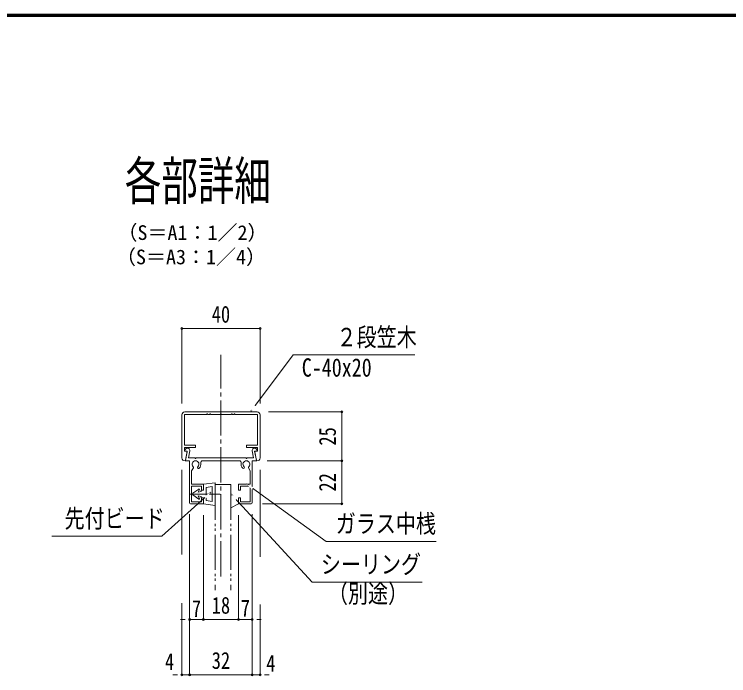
# Model space of a CAD drawing. Units: millimetres at full size; details may follow other scales. Extents: x -3475 to 3471, y -1129 to 1133.
# Drawn here: x -1591 to -861, y 457 to 1133 of the extents above; entities that cross this region are included whole.
import ezdxf
from ezdxf.enums import TextEntityAlignment as Align

# ---------------------------------------------------------------- set-up
doc = ezdxf.new("R2010")
doc.units = ezdxf.units.MM
doc.header["$LTSCALE"] = 4
doc.header["$PDMODE"] = 32
doc.header["$PDSIZE"] = 2
doc.linetypes.add('CHAIN2', pattern=[12, 9, -1, 1, -1])
doc.linetypes.add('DOUBLE_CHAIN2', pattern=[12.8, 9, -1, 0.6, -0.6, 0.6, -1])
for name, color, linetype, lineweight in [('0-0_0', 7, 'Continuous', 9), ('0-1_1手摺寸法', 3, 'Continuous', 9), ('0-3_2A', 1, 'DOUBLE_CHAIN2', 9), ('0-7_3中心線', 2, 'CHAIN2', 9), ('0-8_41ｱﾙﾐ', 6, 'Continuous', 9), ('1-3_WAKU', 7, 'Continuous', 9)]:
    doc.layers.add(name, color=color, linetype=linetype, lineweight=lineweight)
doc.styles.add('ＭＳ ゴシック', font='')
doc.styles.get('ＭＳ ゴシック').set_extended_font_data('MS Gothic')

msp = doc.modelspace()

# ---------------------------------------------------------------- linework, layer by layer
at = {"layer": '0-0_0'}
for points in [[(-1349.718, 726.756), (-1305.82, 785.118), (-1181.639, 785.118)], [(-1353.764, 653.111), (-1272.166, 594.308), (-1159.867, 594.308)], [(-1390.201, 644.501), (-1440.324, 599.676), (-1552.623, 599.676)], [(-1369.67, 642.88), (-1286.374, 552.801), (-1174.075, 552.801)]]:
    msp.add_lwpolyline(points, dxfattribs=at)
at = {"layer": '0-1_1手摺寸法'}
for p, q in [((-1419.764, 735.256), (-1419.764, 811.955)), ((-1419.764, 811.955), (-1339.764, 811.955)), ((-1344.364, 811.955), (-1415.164, 811.955)), ((-1339.764, 735.256), (-1339.764, 811.955)), ((-1331.264, 726.756), (-1256.313, 726.756)), ((-1256.313, 676.756), (-1256.313, 726.756)), ((-1256.313, 722.156), (-1256.313, 681.356)), ((-1332.37, 676.756), (-1256.313, 676.756)), ((-1332.37, 676.756), (-1256.313, 676.756)), ((-1256.313, 632.756), (-1256.313, 676.756)), ((-1256.313, 672.156), (-1256.313, 637.356)), ((-1419.764, 667.605), (-1419.764, 580.938)), ((-1339.764, 667.605), (-1339.764, 578.662)), ((-1385.764, 654.356), (-1397.764, 652.756)), ((-1397.764, 652.756), (-1397.764, 646.756)), ((-1388.764, 650.324), (-1394.764, 649.524)), ((-1388.764, 650.324), (-1388.764, 635.188)), ((-1385.764, 654.356), (-1385.764, 631.156)), ((-1380.663, 642.756), (-1411.566, 642.756)), ((-1402.243, 647.897), (-1408.36, 643.559)), ((-1401.789, 647.536), (-1403.164, 644.756)), ((-1400.164, 645.256), (-1403.164, 644.756)), ((-1400.164, 646.756), (-1400.164, 645.256)), ((-1397.764, 646.756), (-1400.164, 646.756)), ((-1394.764, 649.524), (-1394.764, 635.988)), ((-1408.36, 641.954), (-1402.243, 637.616)), ((-1400.164, 640.256), (-1403.164, 640.756)), ((-1403.164, 640.756), (-1401.789, 637.976)), ((-1400.164, 640.256), (-1400.164, 638.756)), ((-1397.764, 638.756), (-1400.164, 638.756)), ((-1397.764, 638.756), (-1397.764, 632.756)), ((-1388.764, 635.188), (-1394.764, 635.988)), ((-1385.764, 631.156), (-1397.764, 632.756)), ((-1361.764, 632.756), (-1369.764, 628.807)), ((-1337.264, 632.756), (-1256.313, 632.756)), ((-1411.764, 622.256), (-1411.764, 457.995)), ((-1411.764, 622.256), (-1411.764, 457.995)), ((-1411.764, 622.256), (-1411.764, 514.398)), ((-1397.764, 621.256), (-1397.764, 514.398)), ((-1397.764, 621.256), (-1397.764, 514.398)), ((-1361.764, 621.256), (-1361.764, 514.398)), ((-1361.764, 621.256), (-1361.764, 514.398)), ((-1347.764, 622.256), (-1347.764, 514.398)), ((-1347.764, 622.256), (-1347.764, 457.995)), ((-1347.764, 622.256), (-1347.764, 457.995)), ((-1419.764, 531.3), (-1419.764, 457.995)), ((-1339.764, 529.754), (-1339.764, 457.995)), ((-1416.364, 514.398), (-1420.964, 514.398)), ((-1397.764, 514.398), (-1361.764, 514.398)), ((-1393.164, 514.398), (-1388.564, 514.398)), ((-1366.364, 514.398), (-1393.164, 514.398)), ((-1366.364, 514.398), (-1370.964, 514.398)), ((-1343.164, 514.398), (-1338.564, 514.398)), ((-1424.364, 457.995), (-1428.964, 457.995)), ((-1411.764, 457.995), (-1347.764, 457.995)), ((-1352.364, 457.995), (-1407.164, 457.995)), ((-1407.164, 457.995), (-1402.564, 457.995)), ((-1352.364, 457.995), (-1356.964, 457.995)), ((-1335.164, 457.995), (-1330.564, 457.995))]:
    msp.add_line(p, q, dxfattribs=at)
for points in [[(-1397.764, 514.398), (-1411.764, 514.398), (-1397.764, 514.398)], [(-1347.764, 514.398), (-1361.764, 514.398), (-1347.764, 514.398)], [(-1411.764, 457.995), (-1419.764, 457.995), (-1411.764, 457.995)], [(-1339.764, 457.995), (-1347.764, 457.995), (-1339.764, 457.995)]]:
    msp.add_lwpolyline(points, dxfattribs=at)
for centre, radius, start, end in [((-1407.764, 642.756), 1, 126.607, 233.393), ((-1402.064, 647.656), 0.3, 336.371, 126.607), ((-1402.064, 637.856), 0.3, 233.393, 23.629)]:
    msp.add_arc(centre, radius, start, end, dxfattribs=at)
for p in [(-1419.764, 811.955), (-1339.764, 811.955), (-1256.313, 726.756), (-1256.313, 676.756), (-1256.313, 632.756), (-1411.764, 514.398), (-1397.764, 514.398), (-1361.764, 514.398), (-1347.764, 514.398), (-1419.764, 457.995), (-1411.764, 457.995), (-1347.764, 457.995), (-1339.764, 457.995)]:
    msp.add_point(p, dxfattribs=at)
at = {"layer": '0-3_2A'}
msp.add_line((-1385.764, 652.356), (-1385.764, 544.594), dxfattribs=at)
msp.add_lwpolyline([(-1385.764, 652.356), (-1369.764, 652.356), (-1369.764, 544.594)], dxfattribs=at)
at = {"layer": '0-7_3中心線'}
msp.add_line((-1379.764, 558.513), (-1379.764, 785.245), dxfattribs=at)
at = {"layer": '0-8_41ｱﾙﾐ'}
for p, q in [((-1419.764, 723.756), (-1419.764, 679.756)), ((-1379.764, 726.756), (-1416.764, 726.756)), ((-1394.102, 724.57), (-1394.364, 724.156)), ((-1393.426, 724.57), (-1393.164, 724.156)), ((-1391.364, 724.156), (-1393.164, 724.156)), ((-1391.102, 724.57), (-1391.364, 724.156)), ((-1390.426, 724.57), (-1390.164, 724.156)), ((-1380.364, 724.156), (-1390.164, 724.156)), ((-1380.102, 724.57), (-1380.364, 724.156)), ((-1379.764, 726.756), (-1342.764, 726.756)), ((-1369.102, 724.57), (-1369.364, 724.156)), ((-1368.426, 724.57), (-1368.164, 724.156)), ((-1368.164, 724.156), (-1366.364, 724.156)), ((-1366.102, 724.57), (-1366.364, 724.156)), ((-1365.426, 724.57), (-1365.164, 724.156)), ((-1365.164, 724.156), (-1342.364, 724.156)), ((-1342.364, 724.156), (-1342.364, 692.756)), ((-1339.764, 723.756), (-1339.764, 679.756)), ((-1417.164, 692.756), (-1405.764, 692.756)), ((-1417.164, 690.356), (-1405.764, 690.356)), ((-1417.164, 690.356), (-1417.164, 686.756)), ((-1417.164, 686.756), (-1414.896, 686.756)), ((-1414.164, 686.756), (-1416.264, 686.756)), ((-1416.068, 677.235), (-1414.164, 686.756)), ((-1413.116, 679.756), (-1411.695, 686.863)), ((-1405.764, 692.756), (-1405.764, 690.356)), ((-1342.364, 692.756), (-1353.764, 692.756)), ((-1353.764, 692.756), (-1353.764, 690.356)), ((-1342.364, 690.356), (-1353.764, 690.356)), ((-1343.46, 677.235), (-1345.364, 686.756)), ((-1345.364, 686.756), (-1343.264, 686.756)), ((-1342.364, 686.756), (-1344.632, 686.756)), ((-1342.364, 690.356), (-1342.364, 686.756)), ((-1414.308, 686.038), (-1416.097, 677.092)), ((-1413.116, 679.756), (-1406.364, 679.756)), ((-1406.102, 679.342), (-1406.364, 679.756)), ((-1406.102, 679.342), (-1406.364, 679.756)), ((-1405.426, 679.342), (-1405.164, 679.756)), ((-1405.426, 679.342), (-1405.164, 679.756)), ((-1405.164, 679.756), (-1354.364, 679.756)), ((-1354.102, 679.342), (-1354.364, 679.756)), ((-1354.102, 679.342), (-1354.364, 679.756)), ((-1353.426, 679.342), (-1353.164, 679.756)), ((-1353.426, 679.342), (-1353.164, 679.756)), ((-1345.22, 686.038), (-1343.431, 677.092)), ((-1398.416, 676.756), (-1361.112, 676.756)), ((-1407.903, 669.552), (-1409.764, 666.328)), ((-1409.764, 666.328), (-1409.764, 652.756)), ((-1351.625, 669.552), (-1349.764, 666.328)), ((-1349.764, 666.328), (-1349.764, 652.756)), ((-1397.764, 652.756), (-1409.764, 652.756)), ((-1409.764, 650.756), (-1409.764, 634.756)), ((-1397.764, 646.756), (-1397.764, 652.756)), ((-1361.764, 652.756), (-1349.764, 652.756)), ((-1361.764, 646.756), (-1361.764, 652.756)), ((-1349.764, 650.756), (-1349.764, 634.756)), ((-1397.764, 646.756), (-1399.764, 646.756)), ((-1361.764, 646.756), (-1359.764, 646.756)), ((-1399.764, 638.756), (-1399.764, 634.756)), ((-1397.764, 638.756), (-1399.764, 638.756)), ((-1397.764, 638.756), (-1397.764, 632.756)), ((-1361.764, 638.756), (-1361.764, 632.756)), ((-1361.764, 638.756), (-1359.764, 638.756)), ((-1397.764, 632.756), (-1410.764, 632.756)), ((-1399.764, 634.756), (-1409.764, 634.756)), ((-1361.764, 632.756), (-1348.764, 632.756))]:
    msp.add_line(p, q, dxfattribs=at)
for points in [[(-1394.364, 724.156), (-1417.164, 724.156), (-1417.164, 692.756)], [(-1379.426, 724.57), (-1379.164, 724.156), (-1369.364, 724.156)], [(-1353.164, 679.756), (-1346.412, 679.756), (-1347.833, 686.863)], [(-1411.764, 633.756), (-1411.764, 676.756), (-1415.676, 676.756)], [(-1347.764, 633.756), (-1347.764, 676.756), (-1343.852, 676.756)], [(-1399.764, 646.756), (-1399.764, 650.756), (-1409.764, 650.756)], [(-1359.764, 646.756), (-1359.764, 650.756), (-1349.764, 650.756)], [(-1359.764, 638.756), (-1359.764, 634.756), (-1349.764, 634.756)]]:
    msp.add_lwpolyline(points, dxfattribs=at)
for centre, radius, start, end in [((-1416.764, 723.756), 3, 90, 180), ((-1393.764, 724.356), 0.4, 32.334, 147.666), ((-1390.764, 724.356), 0.4, 32.334, 147.666), ((-1379.764, 724.356), 0.4, 90, 147.666), ((-1379.764, 724.356), 0.4, 32.334, 90), ((-1368.764, 724.356), 0.4, 32.334, 147.666), ((-1365.764, 724.356), 0.4, 32.334, 147.666), ((-1342.764, 723.756), 3, 0, 90), ((-1414.164, 687.256), 2.5, 350.949, 183.815), ((-1416.264, 687.156), 0.4, 189.54709, 270), ((-1414.896, 686.156), 0.6, 348.69, 90), ((-1345.364, 687.256), 2.5, 356.185, 189.051), ((-1344.632, 686.156), 0.6, 90, 191.31), ((-1343.264, 687.156), 0.4, 270, 350.45291), ((-1416.764, 679.756), 3, 180, 276.071), ((-1405.764, 679.556), 0.4, 212.334, 327.666), ((-1405.764, 679.556), 0.4, 212.334, 327.666), ((-1353.764, 679.556), 0.4, 212.334, 327.666), ((-1353.764, 679.556), 0.4, 212.334, 327.666), ((-1342.764, 679.756), 3, 263.929, 0), ((-1416.489, 677.171), 0.4, 276.071, 348.69), ((-1415.676, 677.156), 0.4, 168.69007, 270), ((-1405.764, 673.256), 3.5, 312.759, 227.241), ((-1405.764, 673.256), 5.5, 312.759, 11.537), ((-1398.416, 674.756), 2, 90, 191.537), ((-1398.416, 674.756), 2, 90, 191.537), ((-1361.112, 674.756), 2, 348.463, 90), ((-1361.112, 674.756), 2, 348.463, 90), ((-1353.764, 673.256), 5.5, 168.463, 227.241), ((-1353.764, 673.256), 3.5, 312.759, 227.241), ((-1343.852, 677.156), 0.4, 270, 11.30993), ((-1343.039, 677.171), 0.4, 191.31, 263.929), ((-1408.819, 669.952), 1, 336.379, 47.241), ((-1408.819, 669.952), 1, 336.379, 47.241), ((-1402.709, 669.952), 1, 132.759, 312.759), ((-1356.819, 669.952), 1, 227.241, 47.241), ((-1350.709, 669.952), 1, 132.759, 203.621), ((-1350.709, 669.952), 1, 132.759, 203.621), ((-1410.764, 633.756), 1, 180, 270), ((-1348.764, 633.756), 1, 270, 0)]:
    msp.add_arc(centre, radius, start, end, dxfattribs=at)
at = {"layer": '1-3_WAKU'}
for p, q in [((-273.004, 1133.29), (-3475.404, 1133.29)), ((-273.604, 1132.69), (-3474.804, 1132.69)), ((-274.204, 1132.09), (-3474.204, 1132.09)), ((-274.804, 1131.49), (-3473.604, 1131.49)), ((-275.404, 1130.89), (-3473.004, 1130.89))]:
    msp.add_line(p, q, dxfattribs=at)

# ---------------------------------------------------------------- texts
at = {"layer": '0-0_0', "style": 'ＭＳ ゴシック'}
for s, height, width, p in [('各部詳細', 39.1, 0.7, (-1478.066, 931.681)), ('２段笠木 ', 18.77, 0.8, (-1261.542, 788.261)), ('C-40x20', 18.77, 0.8, (-1297.154, 757.141)), ('先付ビード', 18.77, 0.8, (-1539.62, 602.819)), ('ガラス中桟', 18.77, 0.8, (-1262.364, 597.451)), ('シーリング', 18.77, 0.8, (-1277.638, 555.944)), ('（別途）', 18.77, 0.8, (-1270.404, 526.012))]:
    msp.add_text(s, height=height, dxfattribs=dict(at, width=width)).set_placement(p, align=Align.BOTTOM_LEFT)
for s, p in [('（S＝A1：1／2）', (-1485.598, 898.057)), ('（S＝A3：1／4）', (-1487.121, 873.15))]:
    msp.add_text(s, height=15.01, dxfattribs=at).set_placement(p, align=Align.BOTTOM_LEFT)
at = {"layer": '0-1_1手摺寸法', "color": 7, "style": 'ＭＳ ゴシック', "width": 0.8}
for s, p in [('40', (-1389.185, 812.774)), ('7', (-1409.474, 511.814)), ('18', (-1389.185, 515.217)), ('7', (-1359.474, 512.298)), ('4', (-1437.018, 457.664)), ('32', (-1389.185, 458.814)), ('4', (-1333.44, 456.035))]:
    msp.add_text(s, height=17.27, dxfattribs=at).set_placement(p, align=Align.BOTTOM_LEFT)
for s, p in [('25', (-1257.132, 692.336)), ('22', (-1257.132, 645.336))]:
    msp.add_text(s, height=17.27, rotation=90, dxfattribs=at).set_placement(p, align=Align.BOTTOM_LEFT)

# ---------------------------------------------------------------- next in the draw order: wipeouts: each hides what was drawn before it
for points in [[(-1346.092, 733.888), (-1343.872, 732.218), (-1349.718, 726.756), (-1349.718, 726.756)], [(-1346.56, 649.632), (-1348.184, 647.378), (-1353.764, 653.111), (-1353.764, 653.111)], [(-1395.147, 638.214), (-1396.999, 640.285), (-1390.201, 644.501), (-1390.201, 644.501)], [(-1363.301, 638.039), (-1365.341, 636.153), (-1369.67, 642.88), (-1369.67, 642.88)]]:
    msp.add_wipeout(points)

doc.saveas('drawing.dxf')
